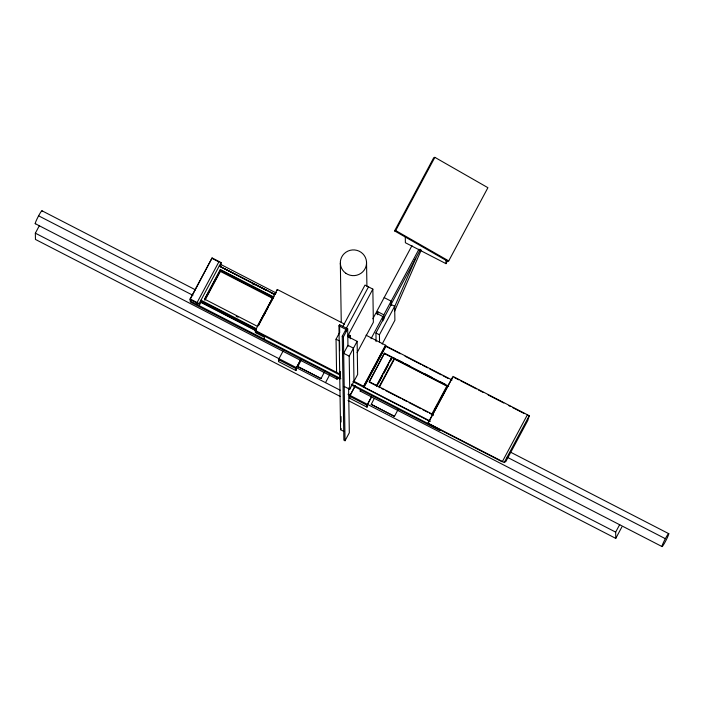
<?xml version="1.0" encoding="UTF-8"?>
<svg xmlns="http://www.w3.org/2000/svg" width="704" height="704" viewBox="0 0 704 704"><rect width="100%" height="100%" fill="white"/><g stroke="black" fill="none" stroke-linecap="round" stroke-linejoin="round"><path stroke-width="1.06" d="M529.258 415.712L527.771 420.526L505.815 461.551L504.258 462.431L427.953 423.122L452.954 376.394L529.258 415.712L504.258 462.431M394.39 307.252L415.747 258.271M394.478 311.45L421.265 250.008M340.261 396.458L35.446 239.43L35.35 233.174L39.415 225.579M340.859 378.655L190.168 300.995L190.142 298.962L212.089 257.937L221.082 262.566L221.118 264.598L220.097 266.508M212.089 257.937L190.142 299.429L197.111 303.019M201.203 301.814L199.162 305.624L199.135 303.591L221.082 262.566M256.089 330.845L200.526 302.218L201.529 299.895M220.352 269.465L204.503 299.094L257.312 326.295L273.161 296.666L220.352 269.465L220.387 271.401L205.04 300.071M204.512 299.842L220.37 270.213L273.178 297.414L273.161 296.666M205.031 299.323L220.378 270.653L273.187 297.854M264.387 339.258L264.352 337.163L255.358 332.526L255.323 330.493L277.279 289.467L344.555 324.13M258.342 325.134L264.994 312.708M266.015 310.798L272.158 299.332M258.35 325.574L259.371 323.664M263.982 315.058L265.003 313.148M258.403 325.706L262.997 317.126M264.018 315.216L268.611 306.627M269.632 304.718L274.226 296.129M275.246 294.219L276.267 292.318M296.366 367.743L295.944 370.542L278.529 361.574L278.502 359.63L283.105 351.032M278.529 361.574L278.96 358.776M295.944 370.542L295.909 368.606L300.511 359.999M296.366 367.937L300.52 360.184M324.597 371.642L321.05 378.541L297.836 366.582L301.391 359.682M344.062 431.508L340.586 429.713L338.95 325.82L339.566 324.685L347.688 328.865L347.961 346.368M336.574 372.354L336.046 339.205L339.671 332.438M342.769 326.638L365.015 285.076L372.847 289.106L373.366 322.256L357.104 352.642M394.583 230.894L433.761 157.67L434.87 157.344L487.907 187.695L448.73 260.92L447.621 261.246L394.583 230.894L395.692 230.569L434.87 157.344M346.254 328.434L368.491 286.871M348.612 387.922L349.316 432.758L345.048 440.739L343.886 440.141L342.258 336.248L345.919 329.41L338.95 325.82M345.048 440.739L343.42 336.846L347.688 328.865M344.194 386.452L349.712 389.294L357.641 374.484L357.122 341.334L347.538 336.406L372.847 289.106M325.503 382.65L329.569 375.056M349.712 389.294L349.193 356.154L357.122 341.334M372.838 318.771L375.936 312.972L382.906 316.562L382.976 320.892M411.99 245.599L376.394 312.118L377.265 312.567L377.3 314.732M377.265 312.567L377.722 311.714L383.821 314.846L383.882 319.185M371.043 338.721L382.906 316.562M383.821 314.846L418.95 249.19M391.186 304.172L420.543 249.304M376.077 341.598L375.945 332.983L391.186 304.489L394.671 306.284L394.891 320.294L382.184 344.036M379.544 342.32L379.43 334.778L394.671 306.284M367.453 404.369L367.03 407.158L349.615 398.191L349.589 396.255L355.23 385.713M350.046 395.586L355.23 385.898M349.615 398.191L350.046 395.402L615.666 532.127L615.762 538.384L348.075 400.479M385.51 345.224L385.519 346.166L363.572 387.191L363.554 386.25L385.51 345.224L366.01 335.174M340.586 429.713L341.194 428.569M452.038 379.993L386.091 346.025L364.144 387.05M448.659 386.25L384.481 353.188L369.239 381.682L433.418 414.744M384.481 353.188L369.248 382.114L377.027 386.126M376.508 385.766L391.75 357.271M376.596 385.933L391.758 357.588M379.06 381.77L382.114 376.05M384.648 371.325L386.681 367.523M390.201 360.941L391.767 358.019M378.127 384.032L382.677 375.531M383.68 373.639L388.23 365.138M390.764 360.413L391.767 358.53M367.03 407.158L366.995 405.222L371.598 396.616M367.462 404.554L371.606 396.81M379.078 386.813L394.425 358.142M379.095 387.754L394.434 359.075L447.242 386.285L444.18 392.022M405.284 236.667L405.381 242.73L446.002 263.657L447.374 261.087M398.015 409.71L394.46 416.354L371.246 404.395L374.29 398.446M431.886 414.022L447.234 385.343L447.242 386.285M434.465 410.177L437.527 404.448M440.088 399.67L443.159 393.932M527.234 415.096L502.234 461.824L427.953 423.562L452.197 378.259M615.666 532.127L619.731 524.533M615.762 538.384L621.861 526.988M347.538 336.406L350.196 335.597L350.249 338.8M384.173 297.59L391.134 301.171L391.204 305.501M375.945 332.983L379.43 334.778M453.93 377.335L458.823 379.852M460.777 380.864L476.414 388.916M478.368 389.928L483.252 392.445M488.145 394.962L503.782 403.014M508.666 405.53L510.62 406.542M512.574 407.546L524.304 413.591M385.519 346.166L400.294 353.769M405.073 356.233L420.781 364.329M422.734 365.332L427.61 367.84M429.502 368.817L441.267 374.88M443.186 375.866L448.096 378.4M212.098 258.403L219.058 261.994L219.05 261.518L197.102 302.544L197.129 304.577M221.144 264.642L275.898 292.855M275.29 294.51L219.727 266.323M219.252 265.989L274.815 294.606M220.704 266.825L222.658 267.828M224.602 268.831L246.048 279.875M248.002 280.878L266.517 290.426M271.392 292.934L274.322 294.439M252.41 283.809L254.355 284.812M398.262 360.122L403.066 362.595M404.985 363.581L409.79 366.054M424.186 373.472L431.869 377.432M440.51 381.885L445.315 384.358M384.49 353.628L447.7 386.188M220.387 271.401L273.196 298.602M342.258 336.248L343.42 336.846M336.046 339.205L339.53 341L339.68 350.627M349.193 356.154L343.675 353.311L347.943 345.338L353.461 348.172L353.98 381.322M42.064 210.822L195.386 289.802M510.594 452.188L668.8 533.694A7.374 0.678 -62.7 0 1 663.678 544.526A7.374 0.678 -62.7 0 1 663.634 542.089A7.374 0.678 -62.7 0 1 668.8 533.694M381.885 388.626L383.83 389.629M385.774 390.632L400.365 398.147M402.31 399.15L407.167 401.658M409.112 402.653L420.781 408.672M422.726 409.666L427.592 412.174M429.537 413.178L433.426 415.184M236.201 316.166L238.119 317.152M38.606 215.82L192.905 295.31M507.144 457.195L665.35 538.692M256.529 328.803L200.966 300.177L200.974 300.925L256.538 329.551M221.452 311.907L223.397 312.91M225.35 313.922L237.046 319.942M238.999 320.945L243.874 323.462M248.75 325.97L256.546 329.991M200.517 301.778L256.08 330.405M255.323 330.493L340.155 374.194M353.804 381.225L363.554 386.25M430.082 421.018L363.563 386.874L385.519 345.849L386.091 346.025M255.341 331.434L340.296 375.197M352.845 381.665L430.047 421.432M190.142 298.962L199.135 303.591M351.542 384.155L439.93 429.695L439.947 430.628L351.56 385.097M339.9 379.095L190.414 302.078L190.397 301.145M35.2 223.643L336.961 379.095M360.175 391.054L661.936 546.515M35.35 233.174L340.164 390.201M347.978 394.231L349.932 395.234M278.502 359.63L295.909 368.606M349.589 396.255L366.995 405.222M395.692 230.569L448.73 260.92M445.94 259.802L446.002 263.657M394.46 416.354L371.246 404.395M377.722 311.714L377.758 313.878M366.538 262.258L366.916 286.317M345.919 329.41L345.954 331.593M340.34 263.296L341.264 322.353M339.566 324.685L339.68 332.341M340.305 371.703L340.384 377.177M341.009 416.539L341.088 422.013M340.014 372.002L340.05 374.141M325.318 370.647L325.336 371.589M321.05 378.541L297.836 366.582M277.279 289.467L277.288 290.409M257.374 332.482L257.391 333.573M200.983 301.365L200.992 302.113M360.65 390.896A7.374 0.678 -62.7 0 1 360.624 389.497M337.982 378.215A7.374 0.678 -62.7 0 1 337.41 377.538M35.666 223.485A7.374 0.678 -62.7 0 1 38.157 216.674A7.374 0.678 -62.7 0 1 41.95 211.402M350.196 335.597L349.281 337.304L348.454 334.699L350.196 335.597M345.875 273.293A13.112 12.866 -0.9 0 0 366.494 263.938A13.112 12.866 -0.9 0 0 347.943 251.09A13.112 12.866 -0.9 0 0 345.875 273.293"/></g></svg>
